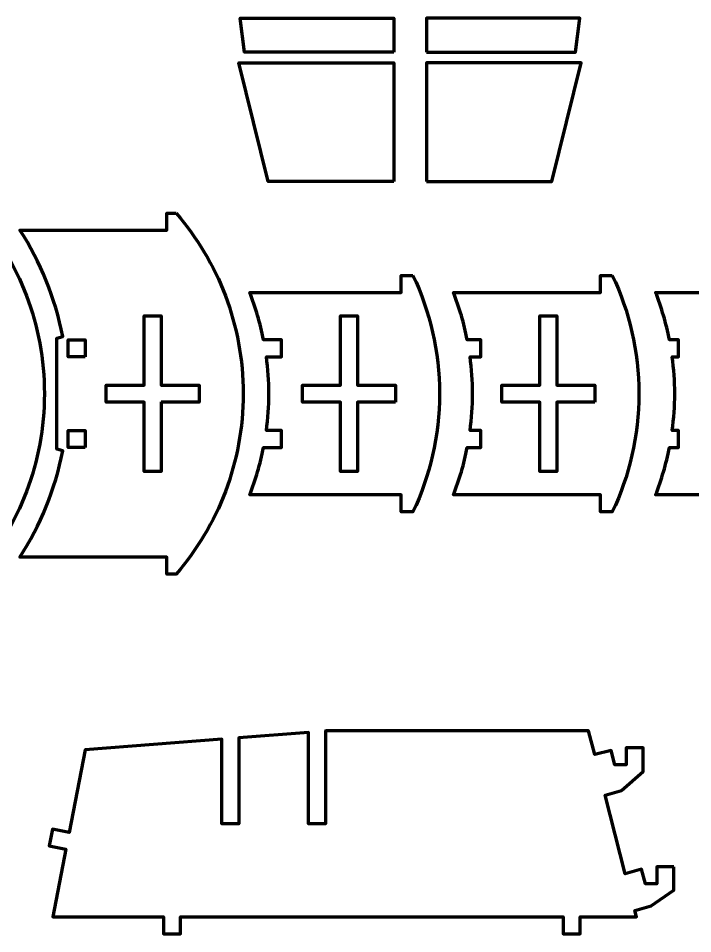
# Model space of a CAD drawing. Header units: inches. Extents: x 247 to 2765, y -1897 to -1110.
# Drawn here: x 697.2 to 816.5, y -1319.2 to -1157.3 of the extents above; entities that cross this region are included whole.
import ezdxf

# ---------------------------------------------------------------- set-up
doc = ezdxf.new("R2010")
doc.units = ezdxf.units.IN
doc.header["$MEASUREMENT"] = 0
doc.layers.add('Layer 1', color=7, linetype='Continuous')

msp = doc.modelspace()

# ---------------------------------------------------------------- linework, layer by layer
at = {"layer": 'Layer 1', "color": 18, "lineweight": 70, "true_color": 0x010101}
for points in [[(763.63, -1163.35), (737.22, -1163.35), (736.45, -1157.35), (763.63, -1157.35), (763.63, -1163.35)], [(769.4, -1163.35), (795.81, -1163.35), (796.58, -1157.35), (769.4, -1157.35), (769.4, -1163.35)], [(763.63, -1186.2), (741.43, -1186.2), (736.24, -1165.2), (763.63, -1165.2), (763.63, -1186.2)], [(769.4, -1186.2), (791.6, -1186.2), (796.79, -1165.2), (769.4, -1165.2), (769.4, -1186.2)], [(722.47, -1225.22), (722.47, -1237.45), (719.47, -1237.45), (719.47, -1226.22), (719.47, -1225.22), (712.73, -1225.22), (712.73, -1222.22), (719.47, -1222.22), (719.47, -1209.98), (722.47, -1209.98), (722.47, -1222.22), (729.22, -1222.22), (729.22, -1225.22), (722.47, -1225.22), (722.47, -1225.22)], [(763.94, -1225.22), (757.2, -1225.22), (757.2, -1237.45), (754.2, -1237.45), (754.2, -1225.22), (747.46, -1225.22), (747.46, -1222.22), (754.2, -1222.22), (754.2, -1209.98), (757.2, -1209.98), (757.2, -1222.22), (763.94, -1222.22), (763.94, -1225.22)], [(799.22, -1225.22), (792.48, -1225.22), (792.48, -1237.45), (789.48, -1237.45), (789.48, -1225.22), (782.74, -1225.22), (782.74, -1222.22), (789.48, -1222.22), (789.48, -1209.98), (792.48, -1209.98), (792.48, -1222.22), (799.22, -1222.22), (799.22, -1225.22)], [(709.03, -1217.18), (706.03, -1217.18), (706.03, -1214.18), (709.03, -1214.18), (709.03, -1217.18)], [(709.03, -1233.25), (706.03, -1233.25), (706.03, -1230.25), (709.03, -1230.25), (709.03, -1233.25)], [(813.17, -1307.36), (810.17, -1307.36), (810.17, -1310.36), (808.15, -1310.36), (807.5, -1307.82), (804.61, -1308.6), (801.04, -1294.72), (803.93, -1293.9), (807.78, -1290.51), (807.78, -1286.36), (804.78, -1286.36), (804.78, -1289.36), (802.76, -1289.36), (802.1, -1286.79), (799.19, -1287.53), (798.12, -1283.36), (751.61, -1283.36), (751.53, -1283.37), (751.53, -1299.75), (748.53, -1299.75), (748.53, -1283.6), (736.22, -1284.56), (736.22, -1299.75), (733.22, -1299.75), (733.22, -1284.79), (709.03, -1286.67), (706.19, -1301.31), (703.25, -1300.74), (702.68, -1303.69), (705.62, -1304.26), (703.31, -1316.2), (722.92, -1316.2), (722.92, -1319.2), (725.92, -1319.2), (725.92, -1316.2), (793.62, -1316.2), (793.62, -1319.2), (796.62, -1319.2), (796.62, -1316.2), (806.56, -1316.2), (806.29, -1315.1), (809.18, -1314.28), (813.17, -1311.51), (813.17, -1307.36)]]:
    msp.add_lwpolyline(points, dxfattribs=at)
for points, knots in [([(689.96, -1191.82), (689.96, -1191.82), (688.31, -1191.82), (688.31, -1191.82), (688.31, -1191.82), (688.31, -1194.82), (688.31, -1194.82), (688.31, -1194.82), (661.53, -1194.82), (661.53, -1194.82), (666.93, -1203.14), (670.07, -1213.06), (670.07, -1223.72), (670.07, -1234.38), (666.92, -1244.32), (661.51, -1252.64), (661.51, -1252.64), (688.31, -1252.64), (688.31, -1252.64), (688.31, -1252.64), (688.31, -1255.61), (688.31, -1255.61), (688.31, -1255.61), (689.96, -1255.61), (689.96, -1255.61), (697.34, -1247.05), (701.81, -1235.91), (701.81, -1223.72), (701.81, -1211.53), (697.34, -1200.38), (689.96, -1191.82)], [0, 0, 0, 0, 1, 1, 1, 2, 2, 2, 3, 3, 3, 4, 4, 4, 5, 5, 5, 6, 6, 6, 7, 7, 7, 8, 8, 8, 9, 9, 9, 10, 10, 10, 10]), ([(725.15, -1191.82), (725.15, -1191.82), (723.5, -1191.82), (723.5, -1191.82), (723.5, -1191.82), (723.5, -1194.82), (723.5, -1194.82), (723.5, -1194.82), (697.49, -1194.82), (697.49, -1194.82), (701.13, -1200.43), (703.74, -1206.78), (705.06, -1213.58), (705.06, -1213.58), (704.03, -1213.88), (704.03, -1213.88), (704.03, -1213.88), (704.03, -1233.55), (704.03, -1233.55), (704.03, -1233.55), (705.06, -1233.85), (705.06, -1233.85), (703.74, -1240.66), (701.12, -1247.02), (697.47, -1252.64), (697.47, -1252.64), (723.5, -1252.64), (723.5, -1252.64), (723.5, -1252.64), (723.5, -1255.61), (723.5, -1255.61), (723.5, -1255.61), (725.15, -1255.61), (725.15, -1255.61), (732.53, -1247.05), (736.99, -1235.91), (736.99, -1223.72), (736.99, -1211.53), (732.53, -1200.38), (725.15, -1191.82)], [0, 0, 0, 0, 1, 1, 1, 2, 2, 2, 3, 3, 3, 4, 4, 4, 5, 5, 5, 6, 6, 6, 7, 7, 7, 8, 8, 8, 9, 9, 9, 10, 10, 10, 11, 11, 11, 12, 12, 12, 13, 13, 13, 13]), ([(767.04, -1202.82), (767.04, -1202.82), (764.97, -1202.82), (764.97, -1202.82), (764.97, -1202.82), (764.97, -1205.82), (764.97, -1205.82), (764.97, -1205.82), (738.14, -1205.82), (738.14, -1205.82), (739.2, -1208.5), (740.02, -1211.29), (740.59, -1214.18), (740.59, -1214.18), (743.76, -1214.18), (743.76, -1214.18), (743.76, -1214.18), (743.76, -1217.18), (743.76, -1217.18), (743.76, -1217.18), (741.09, -1217.18), (741.09, -1217.18), (741.38, -1219.32), (741.53, -1221.5), (741.53, -1223.72), (741.53, -1225.93), (741.38, -1228.11), (741.09, -1230.25), (741.09, -1230.25), (743.76, -1230.25), (743.76, -1230.25), (743.76, -1230.25), (743.76, -1233.25), (743.76, -1233.25), (743.76, -1233.25), (740.59, -1233.25), (740.59, -1233.25), (740.02, -1236.14), (739.2, -1238.93), (738.14, -1241.61), (738.14, -1241.61), (764.97, -1241.61), (764.97, -1241.61), (764.97, -1241.61), (764.97, -1244.61), (764.97, -1244.61), (764.97, -1244.61), (767.04, -1244.61), (767.04, -1244.61), (770.04, -1238.28), (771.72, -1231.19), (771.72, -1223.72), (771.72, -1216.24), (770.04, -1209.16), (767.04, -1202.82)], [0, 0, 0, 0, 1, 1, 1, 2, 2, 2, 3, 3, 3, 4, 4, 4, 5, 5, 5, 6, 6, 6, 7, 7, 7, 8, 8, 8, 9, 9, 9, 10, 10, 10, 11, 11, 11, 12, 12, 12, 13, 13, 13, 14, 14, 14, 15, 15, 15, 16, 16, 16, 17, 17, 17, 18, 18, 18, 18]), ([(802.31, -1202.82), (802.31, -1202.82), (800.24, -1202.82), (800.24, -1202.82), (800.24, -1202.82), (800.24, -1205.82), (800.24, -1205.82), (800.24, -1205.82), (774.19, -1205.82), (774.19, -1205.82), (775.24, -1208.5), (776.07, -1211.29), (776.64, -1214.18), (776.64, -1214.18), (779.04, -1214.18), (779.04, -1214.18), (779.04, -1214.18), (779.04, -1217.18), (779.04, -1217.18), (779.04, -1217.18), (777.14, -1217.18), (777.14, -1217.18), (777.43, -1219.32), (777.58, -1221.5), (777.58, -1223.72), (777.58, -1225.93), (777.43, -1228.11), (777.14, -1230.25), (777.14, -1230.25), (779.04, -1230.25), (779.04, -1230.25), (779.04, -1230.25), (779.04, -1233.25), (779.04, -1233.25), (779.04, -1233.25), (776.64, -1233.25), (776.64, -1233.25), (776.07, -1236.14), (775.24, -1238.93), (774.19, -1241.61), (774.19, -1241.61), (800.24, -1241.61), (800.24, -1241.61), (800.24, -1241.61), (800.24, -1244.61), (800.24, -1244.61), (800.24, -1244.61), (802.31, -1244.61), (802.31, -1244.61), (805.32, -1238.28), (807, -1231.19), (807, -1223.72), (807, -1216.24), (805.32, -1209.16), (802.31, -1202.82)], [0, 0, 0, 0, 1, 1, 1, 2, 2, 2, 3, 3, 3, 4, 4, 4, 5, 5, 5, 6, 6, 6, 7, 7, 7, 8, 8, 8, 9, 9, 9, 10, 10, 10, 11, 11, 11, 12, 12, 12, 13, 13, 13, 14, 14, 14, 15, 15, 15, 16, 16, 16, 17, 17, 17, 18, 18, 18, 18]), ([(837.31, -1202.82), (837.31, -1202.82), (835.25, -1202.82), (835.25, -1202.82), (835.25, -1202.82), (835.25, -1205.82), (835.25, -1205.82), (835.25, -1205.82), (809.96, -1205.82), (809.96, -1205.82), (811.02, -1208.5), (811.84, -1211.29), (812.42, -1214.18), (812.42, -1214.18), (814.04, -1214.18), (814.04, -1214.18), (814.04, -1214.18), (814.04, -1217.18), (814.04, -1217.18), (814.04, -1217.18), (812.91, -1217.18), (812.91, -1217.18), (813.2, -1219.32), (813.35, -1221.5), (813.35, -1223.72), (813.35, -1225.93), (813.2, -1228.11), (812.91, -1230.25), (812.91, -1230.25), (814.04, -1230.25), (814.04, -1230.25), (814.04, -1230.25), (814.04, -1233.25), (814.04, -1233.25), (814.04, -1233.25), (812.42, -1233.25), (812.42, -1233.25), (811.84, -1236.14), (811.02, -1238.93), (809.96, -1241.61), (809.96, -1241.61), (835.25, -1241.61), (835.25, -1241.61), (835.25, -1241.61), (835.25, -1244.61), (835.25, -1244.61), (835.25, -1244.61), (837.31, -1244.61), (837.31, -1244.61), (840.32, -1238.28), (842, -1231.19), (842, -1223.72), (842, -1216.24), (840.32, -1209.16), (837.31, -1202.82)], [0, 0, 0, 0, 1, 1, 1, 2, 2, 2, 3, 3, 3, 4, 4, 4, 5, 5, 5, 6, 6, 6, 7, 7, 7, 8, 8, 8, 9, 9, 9, 10, 10, 10, 11, 11, 11, 12, 12, 12, 13, 13, 13, 14, 14, 14, 15, 15, 15, 16, 16, 16, 17, 17, 17, 18, 18, 18, 18])]:
    msp.add_open_spline(points, degree=3, knots=knots, dxfattribs=at)

doc.saveas('drawing.dxf')
